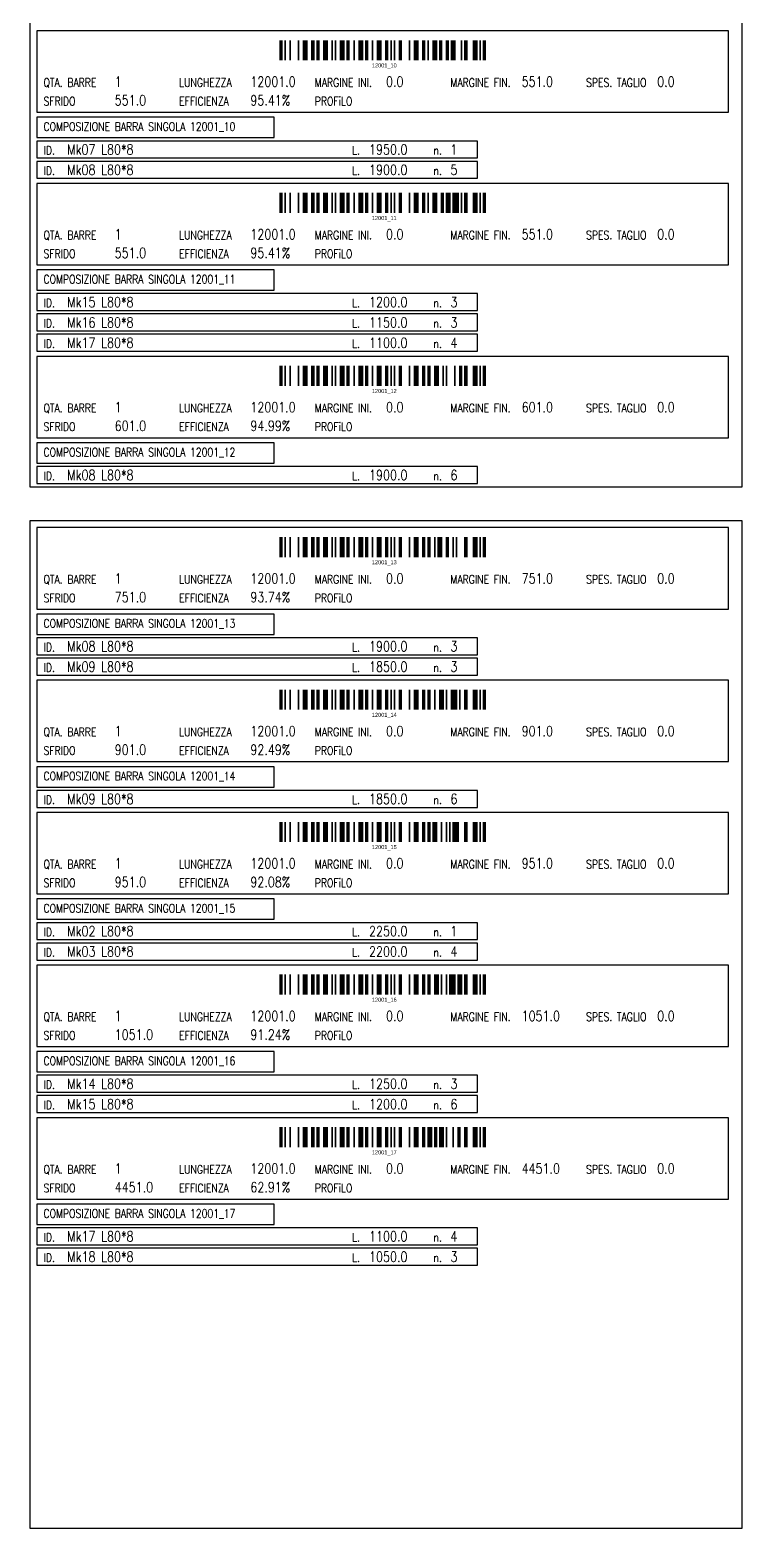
# Model space of a CAD drawing. Header units: millimetres. Extents: x -56 to 421004, y -1 to 91234.
# Drawn here: x 251624 to 263798, y 38392 to 64003 of the extents above; entities that cross this region are included whole.
import ezdxf
from ezdxf.enums import TextEntityAlignment as Align

# ---------------------------------------------------------------- set-up
doc = ezdxf.new("R2010")
doc.units = ezdxf.units.MM
doc.styles.add('EasyCutStyle', font='romans.shx', dxfattribs={"width": 0.8})

# ---------------------------------------------------------------- blocks, each defined once
blk = doc.blocks.new('BARCODE128_12001_10')
at = {"linetype": 'Continuous'}
for points, const_width in [([(1, 0), (1, 12)], 2), ([(3.5, 0), (3.5, 12)], 1), ([(6.5, 0), (6.5, 12)], 1), ([(11.5, 0), (11.5, 12)], 1), ([(15.5, 0), (15.5, 12)], 3), ([(20, 0), (20, 12)], 2), ([(23, 0), (23, 12)], 2), ([(27.5, 0), (27.5, 12)], 3), ([(31.5, 0), (31.5, 12)], 1), ([(33.5, 0), (33.5, 12)], 1), ([(37.5, 0), (37.5, 12)], 3), ([(41, 0), (41, 12)], 2), ([(44.5, 0), (44.5, 12)], 1), ([(48.5, 0), (48.5, 12)], 3), ([(52, 0), (52, 12)], 2), ([(55.5, 0), (55.5, 12)], 1), ([(59.5, 0), (59.5, 12)], 3), ([(64, 0), (64, 12)], 2), ([(66.5, 0), (66.5, 12)], 1), ([(68.5, 0), (68.5, 12)], 1), ([(72, 0), (72, 12)], 2), ([(77.5, 0), (77.5, 12)], 1), ([(81.5, 0), (81.5, 12)], 3), ([(86, 0), (86, 12)], 2), ([(88.5, 0), (88.5, 12)], 1), ([(92.5, 0), (92.5, 12)], 3), ([(96, 0), (96, 12)], 2), ([(100, 0), (100, 12)], 2), ([(103.5, 0), (103.5, 12)], 3), ([(108.5, 0), (108.5, 12)], 1), ([(111, 0), (111, 12)], 2), ([(116.5, 0), (116.5, 12)], 3), ([(119.5, 0), (119.5, 12)], 1), ([(122, 0), (122, 12)], 2)]:
    blk.add_lwpolyline(points, dxfattribs=dict(at, const_width=const_width))
blk.add_text('12001_10', height=2.4).set_placement((62.5, -4.2), align=Align.CENTER)
blk = doc.blocks.new('BARCODE128_12001_11')
at = {"linetype": 'Continuous'}
for points, const_width in [([(1, 0), (1, 12)], 2), ([(3.5, 0), (3.5, 12)], 1), ([(6.5, 0), (6.5, 12)], 1), ([(11.5, 0), (11.5, 12)], 1), ([(15.5, 0), (15.5, 12)], 3), ([(20, 0), (20, 12)], 2), ([(23, 0), (23, 12)], 2), ([(27.5, 0), (27.5, 12)], 3), ([(31.5, 0), (31.5, 12)], 1), ([(33.5, 0), (33.5, 12)], 1), ([(37.5, 0), (37.5, 12)], 3), ([(41, 0), (41, 12)], 2), ([(44.5, 0), (44.5, 12)], 1), ([(48.5, 0), (48.5, 12)], 3), ([(52, 0), (52, 12)], 2), ([(55.5, 0), (55.5, 12)], 1), ([(59.5, 0), (59.5, 12)], 3), ([(64, 0), (64, 12)], 2), ([(66.5, 0), (66.5, 12)], 1), ([(68.5, 0), (68.5, 12)], 1), ([(72, 0), (72, 12)], 2), ([(77.5, 0), (77.5, 12)], 1), ([(81.5, 0), (81.5, 12)], 3), ([(86, 0), (86, 12)], 2), ([(88.5, 0), (88.5, 12)], 1), ([(92.5, 0), (92.5, 12)], 3), ([(97, 0), (97, 12)], 2), ([(100.5, 0), (100.5, 12)], 3), ([(105, 0), (105, 12)], 4), ([(108.5, 0), (108.5, 12)], 1), ([(111, 0), (111, 12)], 2), ([(116.5, 0), (116.5, 12)], 3), ([(119.5, 0), (119.5, 12)], 1), ([(122, 0), (122, 12)], 2)]:
    blk.add_lwpolyline(points, dxfattribs=dict(at, const_width=const_width))
blk.add_text('12001_11', height=2.4).set_placement((62.5, -4.2), align=Align.CENTER)
blk = doc.blocks.new('BARCODE128_12001_12')
at = {"linetype": 'Continuous'}
for points, const_width in [([(1, 0), (1, 12)], 2), ([(3.5, 0), (3.5, 12)], 1), ([(6.5, 0), (6.5, 12)], 1), ([(11.5, 0), (11.5, 12)], 1), ([(15.5, 0), (15.5, 12)], 3), ([(20, 0), (20, 12)], 2), ([(23, 0), (23, 12)], 2), ([(27.5, 0), (27.5, 12)], 3), ([(31.5, 0), (31.5, 12)], 1), ([(33.5, 0), (33.5, 12)], 1), ([(37.5, 0), (37.5, 12)], 3), ([(41, 0), (41, 12)], 2), ([(44.5, 0), (44.5, 12)], 1), ([(48.5, 0), (48.5, 12)], 3), ([(52, 0), (52, 12)], 2), ([(55.5, 0), (55.5, 12)], 1), ([(59.5, 0), (59.5, 12)], 3), ([(64, 0), (64, 12)], 2), ([(66.5, 0), (66.5, 12)], 1), ([(68.5, 0), (68.5, 12)], 1), ([(72, 0), (72, 12)], 2), ([(77.5, 0), (77.5, 12)], 1), ([(81.5, 0), (81.5, 12)], 3), ([(86, 0), (86, 12)], 2), ([(89, 0), (89, 12)], 2), ([(93.5, 0), (93.5, 12)], 3), ([(97.5, 0), (97.5, 12)], 1), ([(99.5, 0), (99.5, 12)], 1), ([(104.5, 0), (104.5, 12)], 1), ([(108, 0), (108, 12)], 2), ([(111, 0), (111, 12)], 2), ([(116.5, 0), (116.5, 12)], 3), ([(119.5, 0), (119.5, 12)], 1), ([(122, 0), (122, 12)], 2)]:
    blk.add_lwpolyline(points, dxfattribs=dict(at, const_width=const_width))
blk.add_text('12001_12', height=2.4).set_placement((62.5, -4.2), align=Align.CENTER)
blk = doc.blocks.new('BARCODE128_12001_13')
at = {"linetype": 'Continuous'}
for points, const_width in [([(1, 0), (1, 12)], 2), ([(3.5, 0), (3.5, 12)], 1), ([(6.5, 0), (6.5, 12)], 1), ([(11.5, 0), (11.5, 12)], 1), ([(15.5, 0), (15.5, 12)], 3), ([(20, 0), (20, 12)], 2), ([(23, 0), (23, 12)], 2), ([(27.5, 0), (27.5, 12)], 3), ([(31.5, 0), (31.5, 12)], 1), ([(33.5, 0), (33.5, 12)], 1), ([(37.5, 0), (37.5, 12)], 3), ([(41, 0), (41, 12)], 2), ([(44.5, 0), (44.5, 12)], 1), ([(48.5, 0), (48.5, 12)], 3), ([(52, 0), (52, 12)], 2), ([(55.5, 0), (55.5, 12)], 1), ([(59.5, 0), (59.5, 12)], 3), ([(64, 0), (64, 12)], 2), ([(66.5, 0), (66.5, 12)], 1), ([(68.5, 0), (68.5, 12)], 1), ([(72, 0), (72, 12)], 2), ([(77.5, 0), (77.5, 12)], 1), ([(81.5, 0), (81.5, 12)], 3), ([(86, 0), (86, 12)], 2), ([(89, 0), (89, 12)], 2), ([(92.5, 0), (92.5, 12)], 1), ([(95.5, 0), (95.5, 12)], 3), ([(100, 0), (100, 12)], 2), ([(103.5, 0), (103.5, 12)], 1), ([(105.5, 0), (105.5, 12)], 1), ([(111, 0), (111, 12)], 2), ([(116.5, 0), (116.5, 12)], 3), ([(119.5, 0), (119.5, 12)], 1), ([(122, 0), (122, 12)], 2)]:
    blk.add_lwpolyline(points, dxfattribs=dict(at, const_width=const_width))
blk.add_text('12001_13', height=2.4).set_placement((62.5, -4.2), align=Align.CENTER)
blk = doc.blocks.new('BARCODE128_12001_14')
at = {"linetype": 'Continuous'}
for points, const_width in [([(1, 0), (1, 12)], 2), ([(3.5, 0), (3.5, 12)], 1), ([(6.5, 0), (6.5, 12)], 1), ([(11.5, 0), (11.5, 12)], 1), ([(15.5, 0), (15.5, 12)], 3), ([(20, 0), (20, 12)], 2), ([(23, 0), (23, 12)], 2), ([(27.5, 0), (27.5, 12)], 3), ([(31.5, 0), (31.5, 12)], 1), ([(33.5, 0), (33.5, 12)], 1), ([(37.5, 0), (37.5, 12)], 3), ([(41, 0), (41, 12)], 2), ([(44.5, 0), (44.5, 12)], 1), ([(48.5, 0), (48.5, 12)], 3), ([(52, 0), (52, 12)], 2), ([(55.5, 0), (55.5, 12)], 1), ([(59.5, 0), (59.5, 12)], 3), ([(64, 0), (64, 12)], 2), ([(66.5, 0), (66.5, 12)], 1), ([(68.5, 0), (68.5, 12)], 1), ([(72, 0), (72, 12)], 2), ([(77.5, 0), (77.5, 12)], 1), ([(81.5, 0), (81.5, 12)], 3), ([(86, 0), (86, 12)], 2), ([(89, 0), (89, 12)], 2), ([(92.5, 0), (92.5, 12)], 1), ([(96.5, 0), (96.5, 12)], 3), ([(99.5, 0), (99.5, 12)], 1), ([(104, 0), (104, 12)], 4), ([(107.5, 0), (107.5, 12)], 1), ([(111, 0), (111, 12)], 2), ([(116.5, 0), (116.5, 12)], 3), ([(119.5, 0), (119.5, 12)], 1), ([(122, 0), (122, 12)], 2)]:
    blk.add_lwpolyline(points, dxfattribs=dict(at, const_width=const_width))
blk.add_text('12001_14', height=2.4).set_placement((62.5, -4.2), align=Align.CENTER)
blk = doc.blocks.new('BARCODE128_12001_15')
at = {"linetype": 'Continuous'}
for points, const_width in [([(1, 0), (1, 12)], 2), ([(3.5, 0), (3.5, 12)], 1), ([(6.5, 0), (6.5, 12)], 1), ([(11.5, 0), (11.5, 12)], 1), ([(15.5, 0), (15.5, 12)], 3), ([(20, 0), (20, 12)], 2), ([(23, 0), (23, 12)], 2), ([(27.5, 0), (27.5, 12)], 3), ([(31.5, 0), (31.5, 12)], 1), ([(33.5, 0), (33.5, 12)], 1), ([(37.5, 0), (37.5, 12)], 3), ([(41, 0), (41, 12)], 2), ([(44.5, 0), (44.5, 12)], 1), ([(48.5, 0), (48.5, 12)], 3), ([(52, 0), (52, 12)], 2), ([(55.5, 0), (55.5, 12)], 1), ([(59.5, 0), (59.5, 12)], 3), ([(64, 0), (64, 12)], 2), ([(66.5, 0), (66.5, 12)], 1), ([(68.5, 0), (68.5, 12)], 1), ([(72, 0), (72, 12)], 2), ([(77.5, 0), (77.5, 12)], 1), ([(81.5, 0), (81.5, 12)], 3), ([(86, 0), (86, 12)], 2), ([(89, 0), (89, 12)], 2), ([(92.5, 0), (92.5, 12)], 3), ([(96.5, 0), (96.5, 12)], 1), ([(99.5, 0), (99.5, 12)], 1), ([(101.5, 0), (101.5, 12)], 1), ([(105, 0), (105, 12)], 4), ([(111, 0), (111, 12)], 2), ([(116.5, 0), (116.5, 12)], 3), ([(119.5, 0), (119.5, 12)], 1), ([(122, 0), (122, 12)], 2)]:
    blk.add_lwpolyline(points, dxfattribs=dict(at, const_width=const_width))
blk.add_text('12001_15', height=2.4).set_placement((62.5, -4.2), align=Align.CENTER)
blk = doc.blocks.new('BARCODE128_12001_16')
at = {"linetype": 'Continuous'}
for points, const_width in [([(1, 0), (1, 12)], 2), ([(3.5, 0), (3.5, 12)], 1), ([(6.5, 0), (6.5, 12)], 1), ([(11.5, 0), (11.5, 12)], 1), ([(15.5, 0), (15.5, 12)], 3), ([(20, 0), (20, 12)], 2), ([(23, 0), (23, 12)], 2), ([(27.5, 0), (27.5, 12)], 3), ([(31.5, 0), (31.5, 12)], 1), ([(33.5, 0), (33.5, 12)], 1), ([(37.5, 0), (37.5, 12)], 3), ([(41, 0), (41, 12)], 2), ([(44.5, 0), (44.5, 12)], 1), ([(48.5, 0), (48.5, 12)], 3), ([(52, 0), (52, 12)], 2), ([(55.5, 0), (55.5, 12)], 1), ([(59.5, 0), (59.5, 12)], 3), ([(64, 0), (64, 12)], 2), ([(66.5, 0), (66.5, 12)], 1), ([(68.5, 0), (68.5, 12)], 1), ([(72, 0), (72, 12)], 2), ([(77.5, 0), (77.5, 12)], 1), ([(81.5, 0), (81.5, 12)], 3), ([(86, 0), (86, 12)], 2), ([(89, 0), (89, 12)], 2), ([(93.5, 0), (93.5, 12)], 3), ([(96.5, 0), (96.5, 12)], 1), ([(99.5, 0), (99.5, 12)], 1), ([(103, 0), (103, 12)], 4), ([(107.5, 0), (107.5, 12)], 3), ([(111, 0), (111, 12)], 2), ([(116.5, 0), (116.5, 12)], 3), ([(119.5, 0), (119.5, 12)], 1), ([(122, 0), (122, 12)], 2)]:
    blk.add_lwpolyline(points, dxfattribs=dict(at, const_width=const_width))
blk.add_text('12001_16', height=2.4).set_placement((62.5, -4.2), align=Align.CENTER)
blk = doc.blocks.new('BARCODE128_12001_17')
at = {"linetype": 'Continuous'}
for points, const_width in [([(1, 0), (1, 12)], 2), ([(3.5, 0), (3.5, 12)], 1), ([(6.5, 0), (6.5, 12)], 1), ([(11.5, 0), (11.5, 12)], 1), ([(15.5, 0), (15.5, 12)], 3), ([(20, 0), (20, 12)], 2), ([(23, 0), (23, 12)], 2), ([(27.5, 0), (27.5, 12)], 3), ([(31.5, 0), (31.5, 12)], 1), ([(33.5, 0), (33.5, 12)], 1), ([(37.5, 0), (37.5, 12)], 3), ([(41, 0), (41, 12)], 2), ([(44.5, 0), (44.5, 12)], 1), ([(48.5, 0), (48.5, 12)], 3), ([(52, 0), (52, 12)], 2), ([(55.5, 0), (55.5, 12)], 1), ([(59.5, 0), (59.5, 12)], 3), ([(64, 0), (64, 12)], 2), ([(66.5, 0), (66.5, 12)], 1), ([(68.5, 0), (68.5, 12)], 1), ([(72, 0), (72, 12)], 2), ([(77.5, 0), (77.5, 12)], 1), ([(81.5, 0), (81.5, 12)], 3), ([(86, 0), (86, 12)], 2), ([(89.5, 0), (89.5, 12)], 3), ([(93, 0), (93, 12)], 2), ([(96.5, 0), (96.5, 12)], 3), ([(99.5, 0), (99.5, 12)], 1), ([(103.5, 0), (103.5, 12)], 1), ([(107, 0), (107, 12)], 2), ([(111, 0), (111, 12)], 2), ([(116.5, 0), (116.5, 12)], 3), ([(119.5, 0), (119.5, 12)], 1), ([(122, 0), (122, 12)], 2)]:
    blk.add_lwpolyline(points, dxfattribs=dict(at, const_width=const_width))
blk.add_text('12001_17', height=2.4).set_placement((62.5, -4.2), align=Align.CENTER)

msp = doc.modelspace()

# ---------------------------------------------------------------- linework, layer by layer
at = {"color": 5}
for points in [[(251623.55, 56190.49), (263798.47, 56190.49), (263798.47, 73409.31), (251623.55, 73409.31)], [(251739.5, 62596.82), (263566.56, 62596.82), (263566.56, 63988.24), (251739.5, 63988.24)], [(251739.5, 62162), (255797.81, 62162), (255797.81, 62509.85), (251739.5, 62509.85)], [(251739.5, 61814.15), (259276.35, 61814.15), (259276.35, 62104.02), (251739.5, 62104.02)], [(251739.5, 61466.29), (259276.35, 61466.29), (259276.35, 61756.17), (251739.5, 61756.17)], [(251739.5, 59987.91), (263566.56, 59987.91), (263566.56, 61379.33), (251739.5, 61379.33)], [(251739.5, 59553.09), (255797.81, 59553.09), (255797.81, 59900.94), (251739.5, 59900.94)], [(251739.5, 59205.23), (259276.35, 59205.23), (259276.35, 59495.11), (251739.5, 59495.11)], [(251739.5, 58857.38), (259276.35, 58857.38), (259276.35, 59147.26), (251739.5, 59147.26)], [(251739.5, 58509.52), (259276.35, 58509.52), (259276.35, 58799.4), (251739.5, 58799.4)], [(251739.5, 57031.14), (263566.56, 57031.14), (263566.56, 58422.56), (251739.5, 58422.56)], [(251739.5, 56596.32), (255797.81, 56596.32), (255797.81, 56944.18), (251739.5, 56944.18)], [(251739.5, 56248.47), (259276.35, 56248.47), (259276.35, 56538.35), (251739.5, 56538.35)], [(251623.55, 38391.92), (263798.47, 38391.92), (263798.47, 55610.73), (251623.55, 55610.73)], [(251739.5, 54103.36), (263566.56, 54103.36), (263566.56, 55494.78), (251739.5, 55494.78)], [(251739.5, 53668.55), (255797.81, 53668.55), (255797.81, 54016.4), (251739.5, 54016.4)], [(251739.5, 53320.69), (259276.35, 53320.69), (259276.35, 53610.57), (251739.5, 53610.57)], [(251739.5, 52972.84), (259276.35, 52972.84), (259276.35, 53262.71), (251739.5, 53262.71)], [(251739.5, 51494.45), (263566.56, 51494.45), (263566.56, 52885.87), (251739.5, 52885.87)], [(251739.5, 51059.63), (255797.81, 51059.63), (255797.81, 51407.49), (251739.5, 51407.49)], [(251739.5, 50711.78), (259276.35, 50711.78), (259276.35, 51001.66), (251739.5, 51001.66)], [(251739.5, 49233.4), (263566.56, 49233.4), (263566.56, 50624.82), (251739.5, 50624.82)], [(251739.5, 48798.58), (255797.81, 48798.58), (255797.81, 49146.43), (251739.5, 49146.43)], [(251739.5, 48450.72), (259276.35, 48450.72), (259276.35, 48740.6), (251739.5, 48740.6)], [(251739.5, 48102.87), (259276.35, 48102.87), (259276.35, 48392.75), (251739.5, 48392.75)], [(251739.5, 46624.49), (263566.56, 46624.49), (263566.56, 48015.9), (251739.5, 48015.9)], [(251739.5, 46189.67), (255797.81, 46189.67), (255797.81, 46537.52), (251739.5, 46537.52)], [(251739.5, 45841.81), (259276.35, 45841.81), (259276.35, 46131.69), (251739.5, 46131.69)], [(251739.5, 45493.96), (259276.35, 45493.96), (259276.35, 45783.84), (251739.5, 45783.84)], [(251739.5, 44015.57), (263566.56, 44015.57), (263566.56, 45406.99), (251739.5, 45406.99)], [(251739.5, 43580.76), (255797.81, 43580.76), (255797.81, 43928.61), (251739.5, 43928.61)], [(251739.5, 43232.9), (259276.35, 43232.9), (259276.35, 43522.78), (251739.5, 43522.78)], [(251739.5, 42885.05), (259276.35, 42885.05), (259276.35, 43174.93), (251739.5, 43174.93)]]:
    msp.add_lwpolyline(points, close=True, dxfattribs=at)

# ---------------------------------------------------------------- block references
at = {"xscale": 28.74833057849901, "yscale": 28.74833057851356, "zscale": 28.74833057851239}
for name, p in [('BARCODE128_12001_10', (255885.01, 63482.75)), ('BARCODE128_12001_11', (255885.01, 60873.84)), ('BARCODE128_12001_12', (255885.01, 57917.07)), ('BARCODE128_12001_13', (255885.01, 54989.29)), ('BARCODE128_12001_14', (255885.01, 52380.38)), ('BARCODE128_12001_15', (255885.01, 50119.32)), ('BARCODE128_12001_16', (255885.01, 47510.41)), ('BARCODE128_12001_17', (255885.01, 44901.5))]:
    msp.add_blockref(name, p, dxfattribs=at)

# ---------------------------------------------------------------- texts
at = {"color": 1, "style": 'EasyCutStyle', "width": 0.8}
for s, height, p in [('QTA. BARRE', 144.94, (251855.45, 63031.64)), ('LUNGHEZZA', 144.94, (254174.48, 63031.64)), ('MARGINE INI.', 144.9395, (256493.52, 63031.64)), ('MARGINE FIN.', 144.9395, (258812.55, 63031.64)), ('SPES. TAGLIO', 144.9395, (261131.58, 63031.64)), ('SFRIDO', 144.94, (251855.45, 62712.77)), ('EFFICIENZA', 144.94, (254174.48, 62712.77)), ('PROFiLO', 144.94, (256493.52, 62712.77)), ('ID.', 144.94, (251855.45, 61872.12)), ('L.', 144.94, (257131.25, 61872.12)), ('n.', 144.94, (258522.67, 61872.12)), ('ID.', 144.94, (251855.45, 61524.27)), ('L.', 144.94, (257131.25, 61524.27)), ('n.', 144.94, (258522.67, 61524.27)), ('QTA. BARRE', 144.94, (251855.45, 60422.73)), ('LUNGHEZZA', 144.94, (254174.48, 60422.73)), ('MARGINE INI.', 144.9395, (256493.52, 60422.73)), ('MARGINE FIN.', 144.9395, (258812.55, 60422.73)), ('SPES. TAGLIO', 144.9395, (261131.58, 60422.73)), ('SFRIDO', 144.94, (251855.45, 60103.86)), ('EFFICIENZA', 144.94, (254174.48, 60103.86)), ('PROFiLO', 144.94, (256493.52, 60103.86)), ('ID.', 144.94, (251855.45, 59263.21)), ('L.', 144.94, (257131.25, 59263.21)), ('n.', 144.94, (258522.67, 59263.21)), ('ID.', 144.94, (251855.45, 58915.36)), ('L.', 144.94, (257131.25, 58915.36)), ('n.', 144.94, (258522.67, 58915.36)), ('ID.', 144.94, (251855.45, 58567.5)), ('L.', 144.94, (257131.25, 58567.5)), ('n.', 144.94, (258522.67, 58567.5)), ('QTA. BARRE', 144.94, (251855.45, 57465.96)), ('LUNGHEZZA', 144.94, (254174.48, 57465.96)), ('MARGINE INI.', 144.9395, (256493.52, 57465.96)), ('MARGINE FIN.', 144.9395, (258812.55, 57465.96)), ('SPES. TAGLIO', 144.9395, (261131.58, 57465.96)), ('SFRIDO', 144.94, (251855.45, 57147.09)), ('EFFICIENZA', 144.94, (254174.48, 57147.09)), ('PROFiLO', 144.94, (256493.52, 57147.09)), ('ID.', 144.94, (251855.45, 56306.44)), ('L.', 144.94, (257131.25, 56306.44)), ('n.', 144.94, (258522.67, 56306.44)), ('QTA. BARRE', 144.94, (251855.45, 54538.18)), ('LUNGHEZZA', 144.94, (254174.48, 54538.18)), ('MARGINE INI.', 144.9395, (256493.52, 54538.18)), ('MARGINE FIN.', 144.9395, (258812.55, 54538.18)), ('SPES. TAGLIO', 144.9395, (261131.58, 54538.18)), ('SFRIDO', 144.94, (251855.45, 54219.32)), ('EFFICIENZA', 144.94, (254174.48, 54219.32)), ('PROFiLO', 144.94, (256493.52, 54219.32)), ('ID.', 144.94, (251855.45, 53378.67)), ('L.', 144.94, (257131.25, 53378.67)), ('n.', 144.94, (258522.67, 53378.67)), ('ID.', 144.94, (251855.45, 53030.81)), ('L.', 144.94, (257131.25, 53030.81)), ('n.', 144.94, (258522.67, 53030.81)), ('QTA. BARRE', 144.94, (251855.45, 51929.27)), ('LUNGHEZZA', 144.94, (254174.48, 51929.27)), ('MARGINE INI.', 144.9395, (256493.52, 51929.27)), ('MARGINE FIN.', 144.9395, (258812.55, 51929.27)), ('SPES. TAGLIO', 144.9395, (261131.58, 51929.27)), ('SFRIDO', 144.94, (251855.45, 51610.4)), ('EFFICIENZA', 144.94, (254174.48, 51610.4)), ('PROFiLO', 144.94, (256493.52, 51610.4)), ('ID.', 144.94, (251855.45, 50769.76)), ('L.', 144.94, (257131.25, 50769.76)), ('n.', 144.94, (258522.67, 50769.76)), ('QTA. BARRE', 144.94, (251855.45, 49668.21)), ('LUNGHEZZA', 144.94, (254174.48, 49668.21)), ('MARGINE INI.', 144.9395, (256493.52, 49668.21)), ('MARGINE FIN.', 144.9395, (258812.55, 49668.21)), ('SPES. TAGLIO', 144.9395, (261131.58, 49668.21)), ('SFRIDO', 144.94, (251855.45, 49349.35)), ('EFFICIENZA', 144.94, (254174.48, 49349.35)), ('PROFiLO', 144.94, (256493.52, 49349.35)), ('ID.', 144.94, (251855.45, 48508.7)), ('L.', 144.94, (257131.25, 48508.7)), ('n.', 144.94, (258522.67, 48508.7)), ('ID.', 144.94, (251855.45, 48160.84)), ('L.', 144.94, (257131.25, 48160.84)), ('n.', 144.94, (258522.67, 48160.84)), ('QTA. BARRE', 144.94, (251855.45, 47059.3)), ('LUNGHEZZA', 144.94, (254174.48, 47059.3)), ('MARGINE INI.', 144.9395, (256493.52, 47059.3)), ('MARGINE FIN.', 144.9395, (258812.55, 47059.3)), ('SPES. TAGLIO', 144.9395, (261131.58, 47059.3)), ('SFRIDO', 144.94, (251855.45, 46740.44)), ('EFFICIENZA', 144.94, (254174.48, 46740.44)), ('PROFiLO', 144.94, (256493.52, 46740.44)), ('ID.', 144.94, (251855.45, 45899.79)), ('L.', 144.94, (257131.25, 45899.79)), ('n.', 144.94, (258522.67, 45899.79)), ('ID.', 144.94, (251855.45, 45551.93)), ('L.', 144.94, (257131.25, 45551.93)), ('n.', 144.94, (258522.67, 45551.93)), ('QTA. BARRE', 144.94, (251855.45, 44450.39)), ('LUNGHEZZA', 144.94, (254174.48, 44450.39)), ('MARGINE INI.', 144.9395, (256493.52, 44450.39)), ('MARGINE FIN.', 144.9395, (258812.55, 44450.39)), ('SPES. TAGLIO', 144.9395, (261131.58, 44450.39)), ('SFRIDO', 144.94, (251855.45, 44131.53)), ('EFFICIENZA', 144.94, (254174.48, 44131.53)), ('PROFiLO', 144.94, (256493.52, 44131.53)), ('ID.', 144.94, (251855.45, 43290.88)), ('L.', 144.94, (257131.25, 43290.88)), ('n.', 144.94, (258522.67, 43290.88)), ('ID.', 144.94, (251855.45, 42943.02)), ('L.', 144.94, (257131.25, 42943.02)), ('n.', 144.94, (258522.67, 42943.02))]:
    msp.add_text(s, height=height, dxfattribs=at).set_placement(p)
at = {"color": 3, "style": 'EasyCutStyle', "width": 0.8}
for s, height, p in [('1', 173.93, (253072.94, 63031.64)), ('12001.0', 173.927, (255391.98, 63031.64)), ('0.0', 173.927, (257711.01, 63031.64)), ('551.0', 173.927, (260030.04, 63031.64)), ('0.0', 173.927, (262349.07, 63031.64)), ('551.0', 173.927, (253072.94, 62712.77)), ('95.41%', 173.927, (255391.98, 62712.77)), ('Mk07 L80*8', 173.927, (252261.28, 61872.12)), ('1950.0', 173.927, (257421.13, 61872.12)), ('1', 173.93, (258812.55, 61872.12)), ('Mk08 L80*8', 173.927, (252261.28, 61524.27)), ('1900.0', 173.927, (257421.13, 61524.27)), ('5', 173.93, (258812.55, 61524.27)), ('1', 173.93, (253072.94, 60422.73)), ('12001.0', 173.927, (255391.98, 60422.73)), ('0.0', 173.927, (257711.01, 60422.73)), ('551.0', 173.927, (260030.04, 60422.73)), ('0.0', 173.927, (262349.07, 60422.73)), ('551.0', 173.927, (253072.94, 60103.86)), ('95.41%', 173.927, (255391.98, 60103.86)), ('Mk15 L80*8', 173.927, (252261.28, 59263.21)), ('1200.0', 173.927, (257421.13, 59263.21)), ('3', 173.93, (258812.55, 59263.21)), ('Mk16 L80*8', 173.927, (252261.28, 58915.36)), ('1150.0', 173.927, (257421.13, 58915.36)), ('3', 173.93, (258812.55, 58915.36)), ('Mk17 L80*8', 173.927, (252261.28, 58567.5)), ('1100.0', 173.927, (257421.13, 58567.5)), ('4', 173.93, (258812.55, 58567.5)), ('1', 173.93, (253072.94, 57465.96)), ('12001.0', 173.927, (255391.98, 57465.96)), ('0.0', 173.927, (257711.01, 57465.96)), ('601.0', 173.927, (260030.04, 57465.96)), ('0.0', 173.927, (262349.07, 57465.96)), ('601.0', 173.927, (253072.94, 57147.09)), ('94.99%', 173.927, (255391.98, 57147.09)), ('Mk08 L80*8', 173.927, (252261.28, 56306.44)), ('1900.0', 173.927, (257421.13, 56306.44)), ('6', 173.93, (258812.55, 56306.44)), ('1', 173.93, (253072.94, 54538.18)), ('12001.0', 173.927, (255391.98, 54538.18)), ('0.0', 173.927, (257711.01, 54538.18)), ('751.0', 173.927, (260030.04, 54538.18)), ('0.0', 173.927, (262349.07, 54538.18)), ('751.0', 173.927, (253072.94, 54219.32)), ('93.74%', 173.927, (255391.98, 54219.32)), ('Mk08 L80*8', 173.927, (252261.28, 53378.67)), ('1900.0', 173.927, (257421.13, 53378.67)), ('3', 173.93, (258812.55, 53378.67)), ('Mk09 L80*8', 173.927, (252261.28, 53030.81)), ('1850.0', 173.927, (257421.13, 53030.81)), ('3', 173.93, (258812.55, 53030.81)), ('1', 173.93, (253072.94, 51929.27)), ('12001.0', 173.927, (255391.98, 51929.27)), ('0.0', 173.927, (257711.01, 51929.27)), ('901.0', 173.927, (260030.04, 51929.27)), ('0.0', 173.927, (262349.07, 51929.27)), ('901.0', 173.927, (253072.94, 51610.4)), ('92.49%', 173.927, (255391.98, 51610.4)), ('Mk09 L80*8', 173.927, (252261.28, 50769.76)), ('1850.0', 173.927, (257421.13, 50769.76)), ('6', 173.93, (258812.55, 50769.76)), ('1', 173.93, (253072.94, 49668.21)), ('12001.0', 173.927, (255391.98, 49668.21)), ('0.0', 173.927, (257711.01, 49668.21)), ('951.0', 173.927, (260030.04, 49668.21)), ('0.0', 173.927, (262349.07, 49668.21)), ('951.0', 173.927, (253072.94, 49349.35)), ('92.08%', 173.927, (255391.98, 49349.35)), ('Mk02 L80*8', 173.927, (252261.28, 48508.7)), ('2250.0', 173.927, (257421.13, 48508.7)), ('1', 173.93, (258812.55, 48508.7)), ('Mk03 L80*8', 173.927, (252261.28, 48160.84)), ('2200.0', 173.927, (257421.13, 48160.84)), ('4', 173.93, (258812.55, 48160.84)), ('1', 173.93, (253072.94, 47059.3)), ('12001.0', 173.927, (255391.98, 47059.3)), ('0.0', 173.927, (257711.01, 47059.3)), ('1051.0', 173.927, (260030.04, 47059.3)), ('0.0', 173.927, (262349.07, 47059.3)), ('1051.0', 173.927, (253072.94, 46740.44)), ('91.24%', 173.927, (255391.98, 46740.44)), ('Mk14 L80*8', 173.927, (252261.28, 45899.79)), ('1250.0', 173.927, (257421.13, 45899.79)), ('3', 173.93, (258812.55, 45899.79)), ('Mk15 L80*8', 173.927, (252261.28, 45551.93)), ('1200.0', 173.927, (257421.13, 45551.93)), ('6', 173.93, (258812.55, 45551.93)), ('1', 173.93, (253072.94, 44450.39)), ('12001.0', 173.927, (255391.98, 44450.39)), ('0.0', 173.927, (257711.01, 44450.39)), ('4451.0', 173.927, (260030.04, 44450.39)), ('0.0', 173.927, (262349.07, 44450.39)), ('4451.0', 173.927, (253072.94, 44131.53)), ('62.91%', 173.927, (255391.98, 44131.53)), ('Mk17 L80*8', 173.927, (252261.28, 43290.88)), ('1100.0', 173.927, (257421.13, 43290.88)), ('4', 173.93, (258812.55, 43290.88)), ('Mk18 L80*8', 173.927, (252261.28, 42943.02)), ('1050.0', 173.927, (257421.13, 42943.02)), ('3', 173.93, (258812.55, 42943.02))]:
    msp.add_text(s, height=height, dxfattribs=at).set_placement(p)
at = {"color": 2, "style": 'EasyCutStyle', "width": 0.8}
for s, p in [('COMPOSIZIONE BARRA SINGOLA 12001_10', (251855.45, 62277.95)), ('COMPOSIZIONE BARRA SINGOLA 12001_11', (251855.45, 59669.04)), ('COMPOSIZIONE BARRA SINGOLA 12001_12', (251855.45, 56712.27)), ('COMPOSIZIONE BARRA SINGOLA 12001_13', (251855.45, 53784.5)), ('COMPOSIZIONE BARRA SINGOLA 12001_14', (251855.45, 51175.59)), ('COMPOSIZIONE BARRA SINGOLA 12001_15', (251855.45, 48914.53)), ('COMPOSIZIONE BARRA SINGOLA 12001_16', (251855.45, 46305.62)), ('COMPOSIZIONE BARRA SINGOLA 12001_17', (251855.45, 43696.71))]:
    msp.add_text(s, height=144.9395, dxfattribs=at).set_placement(p)

doc.saveas('drawing.dxf')
